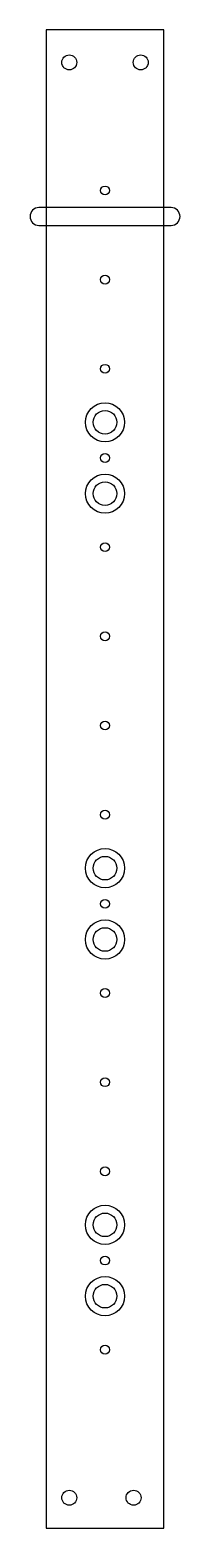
# Model space of a CAD drawing. Header units: millimetres. Extents: x -4 to 38, y 0 to 420.
import ezdxf

# ---------------------------------------------------------------- set-up
doc = ezdxf.new("R2010")
doc.units = ezdxf.units.MM
for name, color, linetype in [('COUNTERBORE_11_DEPTH6', 7, 'Continuous'), ('CUT_HOLES', 7, 'Continuous'), ('CUT_OUTER', 7, 'Continuous'), ('UNDERSIDE_RELIEF_DEPTH5p9', 7, 'Continuous')]:
    doc.layers.add(name, color=color, linetype=linetype)

msp = doc.modelspace()

# ---------------------------------------------------------------- linework, layer by layer
at = {"layer": 'COUNTERBORE_11_DEPTH6'}
for centre in [(16.5, 310), (16.5, 290), (16.5, 185), (16.5, 165), (16.5, 85), (16.5, 65)]:
    msp.add_circle(centre, 5.5, dxfattribs=at)
at = {"layer": 'CUT_HOLES'}
for centre, radius in [((6.5, 410.9), 2.1), ((26.5, 410.9), 2.1), ((16.5, 375), 1.25), ((16.5, 350), 1.25), ((16.5, 325), 1.25), ((16.5, 310), 3.3), ((16.5, 300), 1.25), ((16.5, 290), 3.3), ((16.5, 275), 1.25), ((16.5, 250), 1.25), ((16.5, 225), 1.25), ((16.5, 200), 1.25), ((16.5, 185), 3.3), ((16.5, 175), 1.25), ((16.5, 165), 3.3), ((16.5, 150), 1.25), ((16.5, 125), 1.25), ((16.5, 100), 1.25), ((16.5, 85), 3.3), ((16.5, 75), 1.25), ((16.5, 65), 3.3), ((16.5, 50), 1.25), ((6.5, 8.5), 2.1), ((24.5, 8.5), 2.1)]:
    msp.add_circle(centre, radius, dxfattribs=at)
at = {"layer": 'CUT_OUTER'}
msp.add_lwpolyline([(0, 0), (33, 0), (33, 420), (0, 420)], close=True, dxfattribs=at)
at = {"layer": 'UNDERSIDE_RELIEF_DEPTH5p9'}
msp.add_lwpolyline([(-2, 365.2), (35, 365.2, 1), (35, 370.2), (-2, 370.2, 1)], format="xyb", close=True, dxfattribs=at)

doc.saveas('drawing.dxf')
